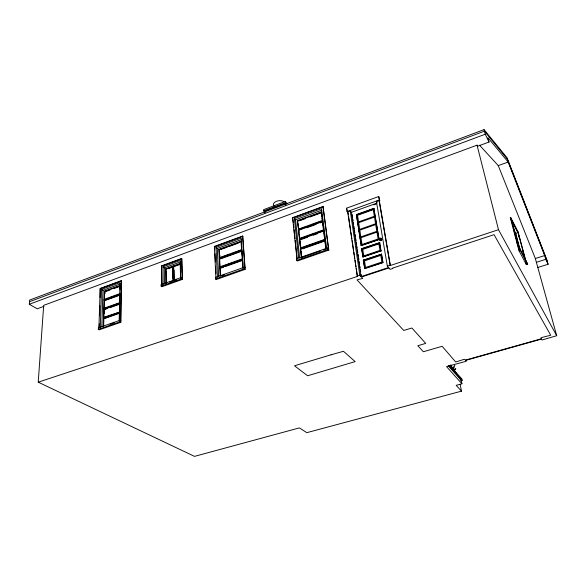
<?xml version="1.0" encoding="UTF-8"?>
<svg xmlns="http://www.w3.org/2000/svg" width="586" height="586" viewBox="0 0 586 586"><rect width="100%" height="100%" fill="white"/><g stroke="black" fill="none" stroke-linecap="round" stroke-linejoin="round"><path stroke-width="0.88" d="M120.877 322.285L121.361 280.65L100.199 288.429L98.902 328.167L98.353 327.838L98.309 329.354L99.129 329.837L120.877 322.285L120.071 321.787L98.309 329.354M119.222 321.091L119.954 282.591L101.51 289.367L100.294 327.684M119.339 319.289L119.463 312.521L103.473 318.154L103.217 326.585M119.478 311.767L119.639 303.409L103.744 309.078L103.495 317.407L119.874 312.023M119.91 289.147L119.976 285.521L104.271 291.264L104.03 299.387L104.425 299.644L104.667 291.52L120.364 285.785L120.298 289.411M119.734 319.546L119.83 314.462M120.071 321.787L120.101 320.264L98.353 327.838M120.635 320.601L121.361 280.65M452.055 367.525L452.062 367.019L451.513 367.144L451.293 367.737L451.337 366.777L450.7 367.144L450.751 365.664M103.649 325.992L103.876 318.403L103.473 318.154M103.898 317.656L104.14 309.327L120.035 303.665L119.639 303.409M104.162 308.595L104.403 300.369L104.008 300.113L103.766 308.346L104.162 308.595L120.049 302.925M104.418 313.744L104.542 309.584L103.744 309.078M105.011 293.586L105.062 291.777L104.271 291.264M101.839 326.754L102.96 290.319L101.51 289.367M99.202 327.428L99.32 323.816M99.583 315.686L99.906 305.753M100.169 297.629L100.199 288.429M379.772 239.322L379.728 240.253L380.475 240.707L381.449 240.341L381.918 239.432L381.523 238.663L380.57 238.619M460.12 384.299L461.512 391.14L306.83 432.658L299.387 427.897L194.493 456.377L38.237 382.175L43.686 305.357L477.055 145.16L477.612 146.251L489.032 142.032L487.889 137.688L508.165 162.058L544.687 255.562L545.756 259.364L548.122 264.257L537.633 267.516M43.957 306.317L37.204 308.807L29.3 304.273L29.644 300.054L484.051 129.623L506.971 157.685L547.002 260.294L548.122 264.257M450.81 367.085L450.942 364.924M453.315 369.707L454.795 365.298L452.311 368.777M454.282 370.667L455.813 369.004L455.6 368.557L453.601 370.235M287.111 203.532L285.25 201.518L263.619 209.656L263.722 210.901L265.004 212.213M263.722 210.901L285.382 202.771L286.62 204.104M29.3 304.273L485.252 134.223L484.051 129.623M161.135 284.679L161.633 285.052L161.45 265.905L181.726 258.448L182.473 279.368L161.904 286.722L161.15 286.173L161.135 284.679L181.697 277.303L182.436 277.867M215.428 277.412L215.904 277.801L214.403 246.435L242.685 236.041L245.182 269.34L216.212 279.529L215.501 278.951L215.428 277.412L244.391 267.194L245.073 267.795M296.904 258.294L292.604 217.684L323.018 206.499L328.812 250.076L297.38 260.99L296.743 260.36L296.575 258.778L328.006 247.827L328.607 248.479M100.462 288.598L121.617 280.826M162.542 265.788L181.125 258.953M215.494 246.325L242.904 236.246M293.659 217.589L323.216 206.726M163.091 284.525L162.901 266.835L180.298 260.448L180.708 278.211M217.45 277.259L215.985 247.351L241.234 238.084L243.263 268.154M298.574 257.701L294.392 218.578L321.546 208.616L326.688 248.86L328.409 248.259L323.018 206.499M102.96 290.319L120.54 283.88M162.901 266.835L164.263 267.868L180.803 261.81M215.985 247.351L217.26 248.457L241.63 239.535M294.392 218.578L295.527 219.794L321.787 210.176M165.904 283.529L165.713 268.798L172.577 266.293L173.163 278.716M173.566 280.782L173.295 266.029L180.21 263.502L180.569 263.788L180.774 272.475M218.849 249.38L241.022 241.271L241.586 249.658L219.274 257.723L218.849 249.38L219.538 249.98M298.545 229.5L297.314 220.695L321.165 211.978L321.458 212.315L297.622 221.025L298.545 229.5L306.258 226.709M172.943 266.579L166.087 269.084L166.27 282.935M173.295 266.029L173.668 266.315L180.569 263.788M241.359 241.586L219.193 249.68L219.618 258.023L219.274 257.723M105.89 291.476L110.022 289.967M114.145 288.466L120.753 286.049M168.167 268.74L172.452 267.172M174.796 266.315L180.166 264.359M221.244 249.358L227.207 247.182M228.914 246.56L238.282 243.139M299.629 220.739L305.584 218.563M309.84 217.01L321.751 212.659M348.34 214.754L347.945 212.073L347.044 211.649L346.538 208.191L378.717 196.508L379.757 200.58L376.402 201.335L387.331 266.095L388.518 267.524L361.071 276.607L359.811 275.222L350.245 210.792L347.659 211.722L357.394 276.438L38.237 382.175M104.03 299.387L119.822 293.681M298.237 229.17L322.241 220.49L321.165 211.978M347.044 211.649L379.31 199.98L379.757 200.58M109.414 297.842L120.211 293.938M221.332 257.401L229.91 254.302M232.488 253.372L241.066 250.273M311.4 224.856L319.114 222.065M104.008 300.113L119.808 294.406L119.654 302.669L103.766 308.346M219.31 258.47L241.637 250.405L242.201 258.895L219.735 266.923L219.31 258.47L220.006 259.063M299.571 238.846L298.318 229.932L322.344 221.252L322.637 221.589L298.633 230.254L299.571 238.846L313.737 233.785M104.403 300.369L120.203 294.67M241.974 250.713L219.655 258.763L220.087 267.216M105.634 300.325L118.101 295.827M220.863 258.756L241.454 251.328M306.654 227.8L316.081 224.401M320.366 222.856L322.937 221.926M350.245 210.792L351.468 212.3L376.725 203.195M373.714 204.88L376.241 203.972M356.369 214.593L373.817 208.338L379.135 239.476L361.254 245.629L356.369 214.593L357.006 216.82M373.993 208.572L356.552 214.828L361.254 245.629M356.742 215.062L373.348 209.107M169.757 282.144L172.064 281.317M174.342 280.504L176.672 279.669M161.15 286.173L181.733 278.804L182.473 279.368M479.531 145.203L498.261 165.604L508.165 162.058M299.256 238.524L323.435 229.888L322.344 221.252M220.922 266.916L231.734 263.055M234.224 262.169L240.048 260.089M316.235 232.891L322.073 230.811M220.211 276.24L219.779 267.677L242.252 259.657L242.831 268.263M300.603 248.318L299.336 239.293L323.538 230.657L323.838 230.987L299.651 239.615L300.603 248.318L324.952 239.733L324.615 237.11M242.597 259.957L220.131 267.97L220.519 275.676M104.542 309.584L107.048 308.69M110.395 307.496L119.588 304.222M221.31 267.97L223.808 267.077M225.471 266.484L242.099 260.558M301.629 239.344L307.467 237.264M313.298 235.184L317.466 233.697M221.889 275.647L224.401 274.761M300.288 247.995L324.651 239.403L324.952 239.733M104.74 317.363L119.031 312.323M320.798 250.823L301.336 257.606L300.376 248.779L324.747 240.187L325.047 240.516L300.684 249.094L301.651 257.921M215.501 278.951L244.494 268.74L245.182 269.34M103.876 318.403L119.859 312.77L119.463 312.521M105.121 318.352L118.577 313.62M302.676 248.823L325.347 240.846M109.992 324.226L114.226 322.754M323.34 249.944L325.875 249.057L324.747 240.187M296.743 260.36L328.211 249.424L328.812 250.076M361.071 245.409L379.135 239.476M361.562 248.647L379.669 242.729L381.032 250.918L362.998 257.027L361.562 248.647L362.192 250.72M379.669 242.729L361.752 248.867L362.998 257.027M361.943 249.087L379.853 242.948M362.807 256.807L380.849 250.691L381.215 251.138M363.313 260.103L381.581 254.214L382.966 262.543L364.77 268.615L363.313 260.103L364.77 268.615M363.503 260.316L381.581 254.214M380.907 254.727L363.686 260.536L363.943 262.198M518.639 249.27L519.987 248.838L527.678 264.191L526.36 264.601L519.042 250.808L510.303 217.743L510.743 217.596L518.119 232.005L526.155 262.074M364.58 268.395L382.966 262.543M357.101 276.123L359.811 275.222M387.331 266.095L390.122 265.172L390.393 265.502L498.488 229.697L556.7 335.712L542.057 339.997L541.508 339.082L465.665 360.39L466.368 361.225L446.539 366.616L461.936 383.771L456.186 385.332L461.512 391.14M518.119 232.005L517.694 232.151L514.823 226.548M513.68 229.441L515.731 233.396L518.083 232.627L525.51 260.426M515.255 236.151L517.284 240.026L515.687 234.019L515.043 234.232L516.178 238.524M516.83 240.971L517.475 240.758L519.086 246.823L518.434 247.036L517.057 241.835M518.632 247.775L519.277 247.563L519.745 249.314M519.042 250.808L520.397 250.376L527.678 264.191M498.261 165.604L535.34 258.507L544.687 255.562M535.34 258.507L536.38 262.294L545.756 259.364M460.559 380.819L462.171 380.38L461.893 379.003L449.902 365.466M29.769 301.6L484.446 131.154L507.366 159.143L547.375 261.612M380.607 240.055L381.186 240.084L381.208 239.528M120.101 320.264L120.899 320.762M119.976 285.521L120.364 285.785M165.713 268.798L166.453 269.362M161.45 265.905L161.89 285.236M219.779 267.677L220.475 268.263L220.607 270.827M214.403 246.435L214.762 249.328M296.575 258.778L296.999 259.195M300.376 248.779L300.999 249.416M299.336 239.293L299.959 239.938L300.34 243.417M298.318 229.932L298.941 230.584L299.124 232.298M292.604 217.684L293.293 222.416M297.314 220.695L297.93 221.354M448.209 365.701L461.233 380.329L461.936 383.771M454.568 371.407L456.23 373.282M448.986 365.525L462.171 380.38M346.538 208.191L347.264 210.499M376.402 201.335L377.179 202.375M517.064 242.978L519.086 246.823M517.665 244.494L519.277 247.563M515.856 237.66L517.475 240.758M514.061 230.891L515.687 234.019M518.083 232.627L511.578 219.94L519.299 249.079M510.303 217.743L511.534 220.146M536.38 262.294L556.7 335.712M485.252 134.223L489.032 142.032M518.405 234.803L519.108 237.455M522.419 249.834L523.122 252.485M523.598 254.251L524.302 256.902M525.957 263.092L526.36 264.601M519.987 248.838L520.397 250.376M515.731 233.396L520.339 250.764M510.743 217.596L519.086 249.131M477.055 145.16L498.488 229.697M450.649 365.188L451.183 367.84M378.717 196.508L379.31 199.98M379.318 200.742L390.393 265.502M379.047 200.383L390.122 265.172M373.817 208.338L378.952 239.249M379.486 242.501L380.849 250.691M381.398 253.994L382.783 262.323M357.277 218.578L357.548 220.336M357.819 222.094L358.083 223.859M359.028 230.012L359.291 231.778M360.236 237.931L360.507 239.696M360.771 241.454L361.042 243.212M362.566 253.167L362.815 254.8M364.324 264.682L364.58 266.344M352.12 214.571L352.523 217.281M352.794 219.098L353.065 220.907M353.336 222.717L353.607 224.526M353.878 226.335L354.281 229.053M354.552 230.862L354.823 232.671M355.094 234.481L355.365 236.297M355.636 238.106L356.039 240.817M356.31 242.633L356.581 244.443M356.852 246.252L357.123 248.061M357.394 249.87L357.804 252.588M358.075 254.397L358.346 256.207M358.61 258.016L358.881 259.832M359.152 261.642L359.562 264.352M359.833 266.169L360.104 267.978M360.375 269.787L360.646 271.596M361.049 274.314L361.32 276.123M351.468 212.3L361.071 276.607M348.604 216.542L349.52 222.797M349.783 224.585L350.699 230.847M350.963 232.635L351.878 238.89M352.142 240.678L353.585 250.515M353.849 252.302L354.244 254.983M354.508 256.771L354.764 258.558M355.028 260.345L355.424 263.026M355.687 264.821L355.951 266.608M356.207 268.395L357.394 276.438M328.006 247.827L328.211 249.424M321.677 214.022L322 216.571M322.219 218.278L322.542 220.827M322.857 223.317L323.186 225.903M323.406 227.632L323.736 230.217M324.058 232.737L324.395 235.36M325.164 241.403L325.501 244.062M325.728 245.834L326.065 248.493M323.538 230.657L324.651 239.403M298.208 223.896L298.582 227.287M299.409 234.876L299.688 237.447M300.53 245.153L300.816 247.768M301.189 251.174L301.482 253.826M295.527 219.794L299.636 257.95M293.483 224.218L293.864 227.829M294.055 229.631L294.436 233.243M294.626 235.045L295.014 238.656M295.205 240.458L297.117 258.499M285.25 201.518L285.382 202.771M285.228 205.181L285.052 203.408L264.762 211.026L264.916 212.843M242.685 236.041L244.845 267.59M244.391 267.194L244.494 268.74M241.469 243.256L241.754 247.446M242.033 251.562L242.318 255.804M242.655 260.821L242.882 264.257M219.794 254.983L219.97 258.316M217.26 248.457L218.659 276.504M214.981 253.804L215.37 261.869M215.582 266.344L215.926 273.515M181.726 258.448L182.195 277.683M181.697 277.303L181.733 278.804M180.21 263.502L180.547 278.277M174.101 270.065L174.291 280.467M173.668 266.315L173.925 280.189M172.577 266.293L172.833 281.046M166.49 271.963L166.644 283.214M164.263 267.868L164.446 283.771M274.08 206.272A6.05 3.589 -5.3 0 1 275.896 201.533A6.05 3.589 -5.3 0 1 283.829 201.547M379.332 238.78L379.288 239.711L380.036 240.157L381.017 239.791L381.479 238.883L381.09 238.114L380.131 238.07L379.332 238.78M373.245 209.663L357.541 215.289L358.551 221.896L374.344 216.285L373.245 209.663M374.469 217.069L358.669 222.68L359.694 229.353L375.582 223.771L374.469 217.069M375.714 224.563L359.819 230.144L360.851 236.898L376.835 231.331L375.714 224.563M376.966 232.129L360.976 237.696L362.023 244.516L378.095 238.978L376.966 232.129M378.9 243.849L362.763 249.372L363.767 255.906L379.984 250.398L378.9 243.849M380.805 255.35L364.521 260.843L365.539 267.48L381.911 262.008L380.805 255.35M388.884 267.963L361.452 277.031L362.705 278.401L357.021 279.866L403.732 330.46L411.892 328.006L425.714 343.403L417.811 345.718L423.37 351.739L442.159 346.297L455.681 361.987L463.907 359.408L464.852 359.401L465.438 360.104L541.332 338.781L540.878 338.012L541.559 337.551L550.723 335.243L494.049 234.664L392.561 268.139L392.832 268.469L390.064 269.384L388.884 267.963M331.083 354.794L294.509 365.774L307.613 375.765L355.145 361.606L343.455 351.278L331.083 354.794"/></g></svg>
